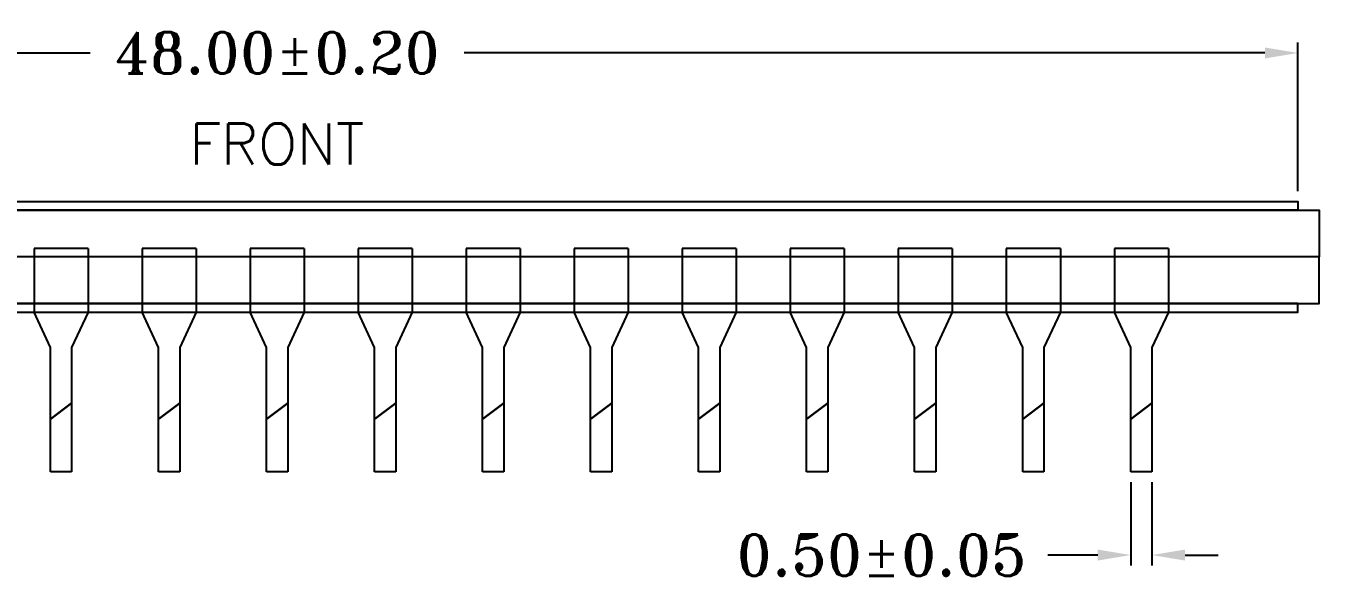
# Model space of a CAD drawing. Header units: inches. Extents: x 782 to 1065, y -130 to 27.
# Drawn here: x 845.77 to 876.18, y -108.63 to -95.56 of the extents above; entities that cross this region are included whole.
import ezdxf
from ezdxf.enums import TextEntityAlignment as Align

# ---------------------------------------------------------------- set-up
doc = ezdxf.new("R2010")
doc.units = ezdxf.units.IN
doc.header["$LTSCALE"] = 3
doc.header["$MEASUREMENT"] = 0
doc.layers.add('DIM', color=3, linetype='Continuous', lineweight=13)
doc.styles.add('ROMANS', font='romans')
doc.styles.get("Standard").update_dxf_attribs({"font": 'romant.shx'})
doc.dimstyles.new('LCDDIM', dxfattribs={"dimtxt": 1.66, "dimasz": 1.328, "dimexe": 0.415, "dimexo": 0.415, "dimgap": 0.332, "dimtad": 0, "dimzin": 0, "dimdsep": 46, "dimtxsty": 'Standard', "dimcen": 1, "dimadec": 0, "dimazin": 0, "dimtfac": 1, "dimtofl": 0, "dimtmove": 0, "dimatfit": 0, "dimfxl": 0, "dimarcsym": 0})

# ---------------------------------------------------------------- blocks, each defined once
blk = doc.blocks.new('*D70')
at = {"layer": 'Defpoints', "color": 0}
for p in [(875.68, -96.195), (827.68, -99.687), (875.68, -99.687)]:
    blk.add_point(p, dxfattribs=at)
at = {"layer": 'DIM', "color": 0, "lineweight": -2}
for p, q in [((827.68, -99.445), (827.68, -95.953)), ((875.68, -99.445), (875.68, -95.953)), ((828.456, -96.195), (847.282, -96.195)), ((874.904, -96.195), (856.077, -96.195))]:
    blk.add_line(p, q, dxfattribs=at)
at = {"layer": 'DIM', "color": 0}
for points in [[(828.456, -96.066), (828.456, -96.325), (827.68, -96.195)], [(874.904, -96.066), (874.904, -96.325), (875.68, -96.195)]]:
    blk.add_solid(points, dxfattribs=at)
at = {"layer": 'DIM', "color": 0, "insert": (851.68, -96.195), "char_height": 0.97, "attachment_point": 5}
blk.add_mtext('48.00%%p0.20', dxfattribs=at)
blk = doc.blocks.new('*D80')
at = {"layer": 'Defpoints', "color": 0}
for p in [(871.75, -106.042), (872.25, -106.042), (872.25, -107.995)]:
    blk.add_point(p, dxfattribs=at)
at = {"layer": 'DIM', "color": 0, "lineweight": -2}
for p, q in [((871.75, -106.285), (871.75, -108.237)), ((872.25, -106.285), (872.25, -108.237)), ((870.974, -107.995), (869.803, -107.995)), ((873.026, -107.995), (873.802, -107.995))]:
    blk.add_line(p, q, dxfattribs=at)
at = {"layer": 'DIM', "color": 0}
for points in [[(870.974, -107.866), (870.974, -108.124), (871.75, -107.995)], [(873.026, -107.866), (873.026, -108.124), (872.25, -107.995)]]:
    blk.add_solid(points, dxfattribs=at)
at = {"layer": 'DIM', "color": 0, "insert": (865.891, -107.995), "char_height": 0.97, "attachment_point": 5}
blk.add_mtext('0.50%%P0.05', dxfattribs=at)

msp = doc.modelspace()

# ---------------------------------------------------------------- linework, layer by layer
for p, q in [((845.965, -100.787), (845.965, -102.287)), ((847.235, -100.787), (845.965, -100.787)), ((847.235, -100.787), (847.235, -102.287)), ((849.775, -100.787), (848.505, -100.787)), ((848.505, -100.787), (848.505, -102.287)), ((849.775, -100.787), (849.775, -102.287)), ((852.315, -100.787), (851.045, -100.787)), ((851.045, -100.787), (851.045, -102.287)), ((852.315, -100.787), (852.315, -102.287)), ((854.855, -100.787), (853.585, -100.787)), ((853.585, -100.787), (853.585, -102.287)), ((854.855, -100.787), (854.855, -102.287)), ((856.125, -100.787), (856.125, -102.287)), ((857.395, -100.787), (856.125, -100.787)), ((857.395, -100.787), (857.395, -102.287)), ((859.935, -100.787), (858.665, -100.787)), ((858.665, -100.787), (858.665, -102.287)), ((859.935, -100.787), (859.935, -102.287)), ((862.475, -100.787), (861.205, -100.787)), ((861.205, -100.787), (861.205, -102.287)), ((862.475, -100.787), (862.475, -102.287)), ((865.015, -100.787), (863.745, -100.787)), ((863.745, -100.787), (863.745, -102.287)), ((865.015, -100.787), (865.015, -102.287)), ((867.555, -100.787), (866.285, -100.787)), ((866.285, -100.787), (866.285, -102.287)), ((867.555, -100.787), (867.555, -102.287)), ((870.095, -100.787), (868.825, -100.787)), ((868.825, -100.787), (868.825, -102.287)), ((870.095, -100.787), (870.095, -102.287)), ((872.635, -100.787), (871.365, -100.787)), ((871.365, -100.787), (871.365, -102.287)), ((872.635, -100.787), (872.635, -102.287)), ((846.35, -103.118), (845.965, -102.287)), ((847.235, -102.287), (846.85, -103.118)), ((848.89, -103.118), (848.505, -102.287)), ((849.775, -102.287), (849.39, -103.118)), ((851.43, -103.118), (851.045, -102.287)), ((852.315, -102.287), (851.93, -103.118)), ((853.97, -103.118), (853.585, -102.287)), ((854.855, -102.287), (854.47, -103.118)), ((856.51, -103.118), (856.125, -102.287)), ((857.395, -102.287), (857.01, -103.118)), ((859.05, -103.118), (858.665, -102.287)), ((859.935, -102.287), (859.55, -103.118)), ((861.59, -103.118), (861.205, -102.287)), ((862.475, -102.287), (862.09, -103.118)), ((864.13, -103.118), (863.745, -102.287)), ((865.015, -102.287), (864.63, -103.118)), ((866.67, -103.118), (866.285, -102.287)), ((867.555, -102.287), (867.17, -103.118)), ((869.21, -103.118), (868.825, -102.287)), ((870.095, -102.287), (869.71, -103.118)), ((871.75, -103.118), (871.365, -102.287)), ((872.635, -102.287), (872.25, -103.118)), ((846.35, -106.042), (846.35, -103.118)), ((846.85, -103.118), (846.85, -106.042)), ((848.89, -106.042), (848.89, -103.118)), ((849.39, -103.118), (849.39, -106.042)), ((851.43, -106.042), (851.43, -103.118)), ((851.93, -103.118), (851.93, -106.042)), ((853.97, -106.042), (853.97, -103.118)), ((854.47, -103.118), (854.47, -106.042)), ((856.51, -106.042), (856.51, -103.118)), ((857.01, -103.118), (857.01, -106.042)), ((859.05, -106.042), (859.05, -103.118)), ((859.55, -103.118), (859.55, -106.042)), ((861.59, -106.042), (861.59, -103.118)), ((862.09, -103.118), (862.09, -106.042)), ((864.13, -106.042), (864.13, -103.118)), ((864.63, -103.118), (864.63, -106.042)), ((866.67, -106.042), (866.67, -103.118)), ((867.17, -103.118), (867.17, -106.042)), ((869.21, -106.042), (869.21, -103.118)), ((869.71, -103.118), (869.71, -106.042)), ((871.75, -106.042), (871.75, -103.118)), ((872.25, -103.118), (872.25, -106.042)), ((846.85, -106.042), (846.35, -106.042)), ((849.39, -106.042), (848.89, -106.042)), ((851.93, -106.042), (851.43, -106.042)), ((854.47, -106.042), (853.97, -106.042)), ((857.01, -106.042), (856.51, -106.042)), ((859.55, -106.042), (859.05, -106.042)), ((862.09, -106.042), (861.59, -106.042)), ((864.63, -106.042), (864.13, -106.042)), ((867.17, -106.042), (866.67, -106.042)), ((869.71, -106.042), (869.21, -106.042)), ((872.25, -106.042), (871.75, -106.042))]:
    msp.add_line(p, q)
for points in [[(827.68, -99.887), (827.68, -99.687), (875.68, -99.687), (875.68, -99.887)], [(827.18, -100.987), (827.18, -99.887), (876.18, -99.887), (876.18, -100.987)], [(827.18, -100.987), (827.18, -102.087), (876.18, -102.087), (876.18, -100.987)], [(827.68, -102.087), (827.68, -102.287), (875.68, -102.287), (875.68, -102.087)]]:
    msp.add_lwpolyline(points, close=True)
for points in [[(846.85, -104.415), (846.35, -104.79)], [(846.85, -104.428), (846.35, -104.802)], [(849.39, -104.415), (848.89, -104.79)], [(849.39, -104.428), (848.89, -104.802)], [(851.93, -104.415), (851.43, -104.79)], [(851.93, -104.428), (851.43, -104.802)], [(854.47, -104.415), (853.97, -104.79)], [(854.47, -104.428), (853.97, -104.802)], [(857.01, -104.415), (856.51, -104.79)], [(857.01, -104.428), (856.51, -104.802)], [(859.55, -104.415), (859.05, -104.79)], [(859.55, -104.428), (859.05, -104.802)], [(862.09, -104.415), (861.59, -104.79)], [(862.09, -104.428), (861.59, -104.802)], [(864.63, -104.415), (864.13, -104.79)], [(864.63, -104.428), (864.13, -104.802)], [(867.17, -104.415), (866.67, -104.79)], [(867.17, -104.428), (866.67, -104.802)], [(869.71, -104.415), (869.21, -104.79)], [(869.71, -104.428), (869.21, -104.802)], [(872.25, -104.415), (871.75, -104.79)], [(872.25, -104.428), (871.75, -104.802)]]:
    msp.add_lwpolyline(points)

# ---------------------------------------------------------------- texts
at = {"layer": 'DIM', "style": 'ROMANS'}
msp.add_text('FRONT', height=0.97, dxfattribs=at).set_placement((851.673, -98.335), align=Align.MIDDLE)

# ---------------------------------------------------------------- dimensions: what is measured, and where the dimension line sits
at = {"layer": 'DIM'}
dim = msp.add_linear_dim(base=(875.68, -96.195), p1=(827.68, -99.687), p2=(875.68, -99.687), text='<>%%p0.20', dimstyle='LCDDIM', override={"dimtxt": 0.97, "dimasz": 0.776, "dimexe": 0.2425, "dimexo": 0.2425, "dimgap": 0.194}, dxfattribs=at)
dim.commit()
dim.dimension.update_dxf_attribs({"geometry": '*D70', "text_midpoint": (851.68, -96.195)})
dim = msp.add_linear_dim(base=(872.25, -107.995), p1=(871.75, -106.042), p2=(872.25, -106.042), text='<>%%P0.05', dimstyle='LCDDIM', override={"dimtxt": 0.97, "dimasz": 0.776, "dimexe": 0.2425, "dimexo": 0.2425, "dimgap": 0.194}, dxfattribs=at)
dim.commit()
dim.dimension.update_dxf_attribs({"geometry": '*D80', "text_midpoint": (865.891, -107.995), "dimtype": 160})

doc.saveas('drawing.dxf')
